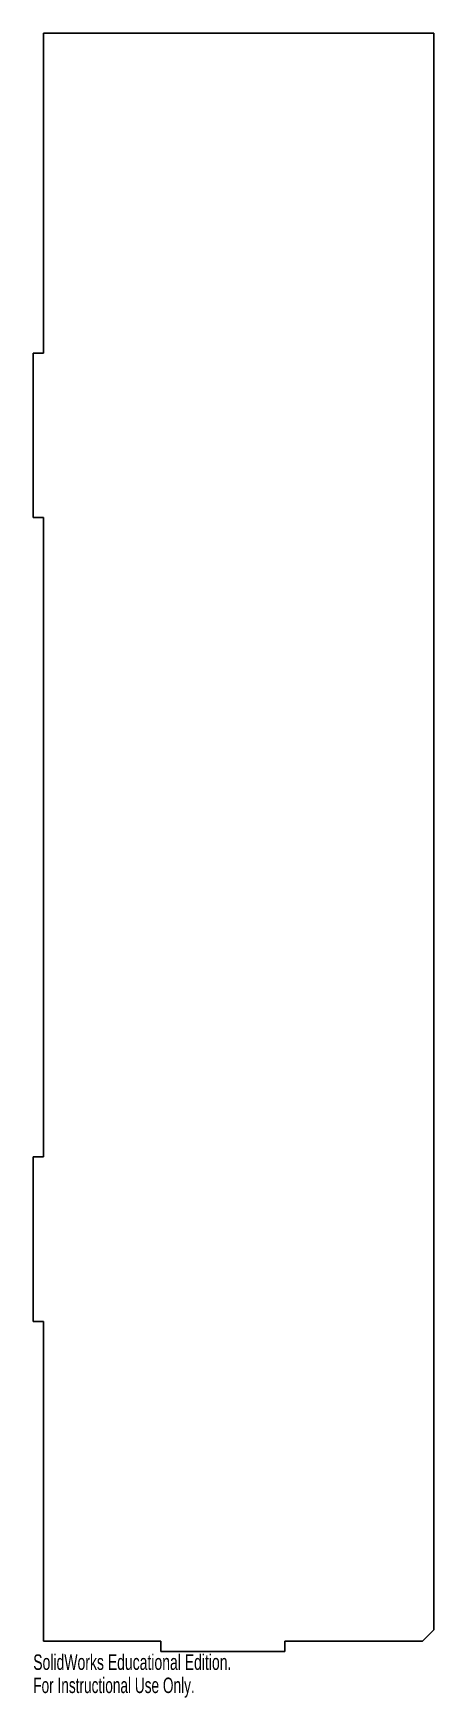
# Model space of a CAD drawing. Extents: x 14 to 26.5, y -52.3 to -0.2.
import ezdxf
from ezdxf.enums import TextEntityAlignment as Align

# ---------------------------------------------------------------- set-up
doc = ezdxf.new("R2010")
doc.units = 0
doc.layers.get('0').update_dxf_attribs({"linetype": 'CONTINUOUS'})

msp = doc.modelspace()

# ---------------------------------------------------------------- linework, layer by layer
at = {"color": 7, "linetype": 'CONTINUOUS'}
for p, q in [((26.5, -0.216), (14.273, -0.216)), ((14.273, -10.216), (14.273, -0.216)), ((26.5, -0.216), (26.5, -50.149)), ((14.273, -10.216), (13.955, -10.216)), ((13.955, -15.358), (13.955, -10.216)), ((14.273, -15.358), (13.955, -15.358)), ((14.273, -35.358), (14.273, -15.358)), ((14.273, -35.358), (13.955, -35.358)), ((13.955, -40.5), (13.955, -35.358)), ((14.273, -40.5), (13.955, -40.5)), ((14.273, -50.5), (14.273, -40.5)), ((26.5, -50.149), (26.149, -50.5)), ((14.273, -50.5), (17.955, -50.5)), ((17.955, -50.5), (17.955, -50.818)), ((17.955, -50.818), (21.832, -50.818)), ((21.832, -50.5), (21.832, -50.818)), ((21.832, -50.5), (26.149, -50.5))]:
    msp.add_line(p, q, dxfattribs=at)

# ---------------------------------------------------------------- texts
for s, width, p in [('SolidWorks Educational Edition.', 0.677419, (13.955, -51.543)), ('For Instructional Use Only.', 0.661111, (13.955, -52.268))]:
    msp.add_text(s, height=0.48336, dxfattribs=dict(at, width=width)).set_placement(p, align=Align.BOTTOM_LEFT)

doc.saveas('drawing.dxf')
